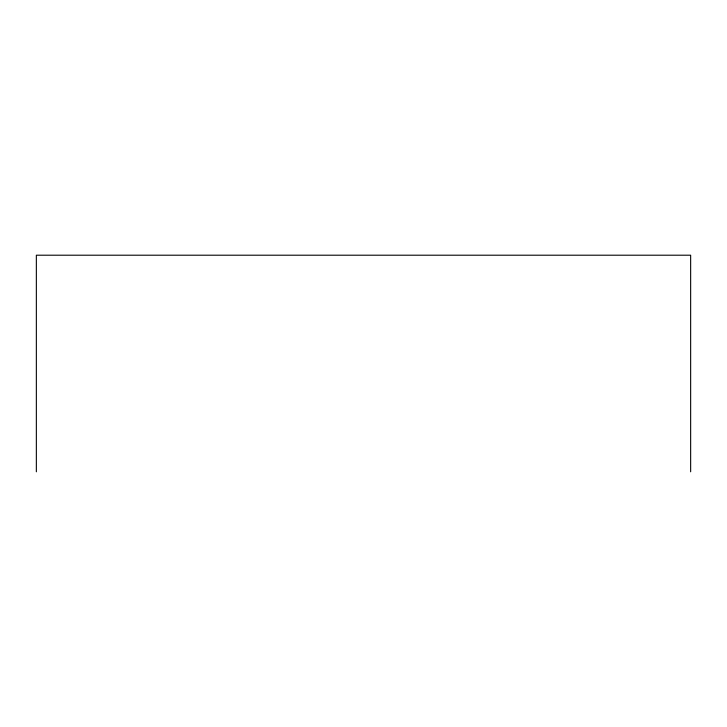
<?xml version="1.0" encoding="UTF-8"?>
<svg xmlns="http://www.w3.org/2000/svg" width="727" height="727" viewBox="0 0 727 727"><rect width="100%" height="100%" fill="white"/><g stroke="black" fill="none" stroke-linecap="round" stroke-linejoin="round"><path stroke-width="1.09" d="M690.65 471.796L690.65 255.204L36.35 255.204L36.35 471.796"/></g></svg>
